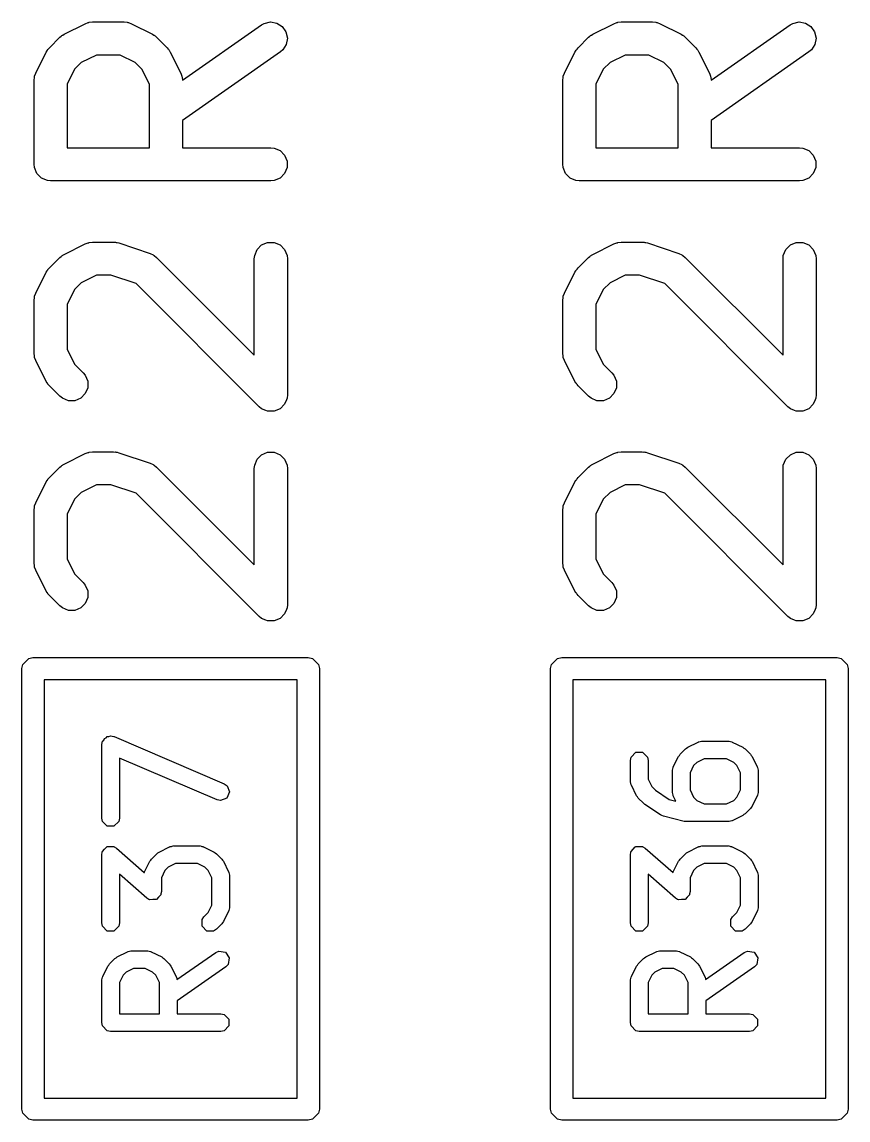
# Model space of a CAD drawing. Extents: x 1.56 to 6.49, y -4.6 to -1.37.
# Drawn here: x 4.5049 to 4.6526, y -3.9114 to -3.7151 of the extents above; entities that cross this region are included whole.
import ezdxf

# ---------------------------------------------------------------- set-up
doc = ezdxf.new("R2010")
doc.units = 0
doc.header["$MEASUREMENT"] = 0
doc.layers.add('BLACK', color=7, linetype='CONTINUOUS')

msp = doc.modelspace()

# ---------------------------------------------------------------- linework, layer by layer
at = {"layer": 'BLACK', "linetype": 'CONTINUOUS'}
for p, q in [((4.51246, -3.71727), (4.51621, -3.71539)), ((4.51621, -3.71539), (4.51675, -3.71519)), ((4.51675, -3.71519), (4.51686, -3.71518)), ((4.51686, -3.71518), (4.51696, -3.71514)), ((4.51696, -3.71514), (4.51753, -3.71508)), ((4.51753, -3.71508), (4.52316, -3.71508)), ((4.52316, -3.71508), (4.52373, -3.71514)), ((4.52373, -3.71514), (4.52383, -3.71518)), ((4.52383, -3.71518), (4.52394, -3.71519)), ((4.52394, -3.71519), (4.52448, -3.71539)), ((4.52448, -3.71539), (4.52823, -3.71727)), ((4.5336, -3.72549), (4.54771, -3.71562)), ((4.54771, -3.71562), (4.54821, -3.71533)), ((4.54821, -3.71533), (4.54934, -3.71508)), ((4.54934, -3.71508), (4.55047, -3.71528)), ((4.55047, -3.71528), (4.55144, -3.7159)), ((4.55144, -3.7159), (4.55211, -3.71685)), ((4.60695, -3.71727), (4.6107, -3.71539)), ((4.6107, -3.71539), (4.61124, -3.71519)), ((4.61124, -3.71519), (4.61135, -3.71518)), ((4.61135, -3.71518), (4.61144, -3.71514)), ((4.61144, -3.71514), (4.61202, -3.71508)), ((4.61202, -3.71508), (4.61764, -3.71508)), ((4.61764, -3.71508), (4.61822, -3.71514)), ((4.61822, -3.71514), (4.61832, -3.71518)), ((4.61832, -3.71518), (4.61842, -3.71519)), ((4.61842, -3.71519), (4.61896, -3.71539)), ((4.61896, -3.71539), (4.62271, -3.71727)), ((4.62809, -3.72549), (4.6422, -3.71562)), ((4.6422, -3.71562), (4.6427, -3.71533)), ((4.6427, -3.71533), (4.64383, -3.71508)), ((4.64383, -3.71508), (4.64496, -3.71528)), ((4.64496, -3.71528), (4.64593, -3.7159)), ((4.64593, -3.7159), (4.64659, -3.71685)), ((4.50982, -3.7197), (4.51169, -3.71782)), ((4.51169, -3.71782), (4.51192, -3.71764)), ((4.51192, -3.71764), (4.51197, -3.71758)), ((4.51197, -3.71758), (4.51206, -3.71752)), ((4.51206, -3.71752), (4.51214, -3.71745)), ((4.51214, -3.71745), (4.51221, -3.71743)), ((4.51221, -3.71743), (4.51246, -3.71727)), ((4.52823, -3.71727), (4.52847, -3.71743)), ((4.52847, -3.71743), (4.52855, -3.71745)), ((4.52855, -3.71745), (4.52863, -3.71752)), ((4.52863, -3.71752), (4.52872, -3.71758)), ((4.52872, -3.71758), (4.52877, -3.71764)), ((4.52877, -3.71764), (4.52899, -3.71782)), ((4.52899, -3.71782), (4.53087, -3.7197)), ((4.55211, -3.71685), (4.55235, -3.71797)), ((4.55235, -3.71797), (4.55215, -3.71911)), ((4.60431, -3.7197), (4.60618, -3.71782)), ((4.60618, -3.71782), (4.60641, -3.71764)), ((4.60641, -3.71764), (4.60646, -3.71758)), ((4.60646, -3.71758), (4.60655, -3.71752)), ((4.60655, -3.71752), (4.60663, -3.71745)), ((4.60663, -3.71745), (4.6067, -3.71743)), ((4.6067, -3.71743), (4.60695, -3.71727)), ((4.62271, -3.71727), (4.62296, -3.71743)), ((4.62296, -3.71743), (4.62303, -3.71745)), ((4.62303, -3.71745), (4.62311, -3.71752)), ((4.62311, -3.71752), (4.6232, -3.71758)), ((4.6232, -3.71758), (4.62325, -3.71764)), ((4.62325, -3.71764), (4.62348, -3.71782)), ((4.62348, -3.71782), (4.62536, -3.7197)), ((4.64659, -3.71685), (4.64684, -3.71797)), ((4.64684, -3.71797), (4.64664, -3.71911)), ((4.50739, -3.72421), (4.50927, -3.72046)), ((4.50927, -3.72046), (4.50942, -3.72022)), ((4.50942, -3.72022), (4.50945, -3.72014)), ((4.50945, -3.72014), (4.50952, -3.72006)), ((4.50952, -3.72006), (4.50957, -3.71997)), ((4.50957, -3.71997), (4.50963, -3.71992)), ((4.50963, -3.71992), (4.50982, -3.7197)), ((4.53087, -3.7197), (4.53105, -3.71992)), ((4.53105, -3.71992), (4.53111, -3.71997)), ((4.53111, -3.71997), (4.53117, -3.72006)), ((4.53117, -3.72006), (4.53123, -3.72014)), ((4.53123, -3.72014), (4.53126, -3.72022)), ((4.53126, -3.72022), (4.53142, -3.72046)), ((4.53142, -3.72046), (4.5333, -3.72421)), ((4.5511, -3.72045), (4.53361, -3.7327)), ((4.55154, -3.72008), (4.5511, -3.72045)), ((4.55215, -3.71911), (4.55154, -3.72008)), ((4.60188, -3.72421), (4.60375, -3.72046)), ((4.60375, -3.72046), (4.60391, -3.72022)), ((4.60391, -3.72022), (4.60394, -3.72014)), ((4.60394, -3.72014), (4.60401, -3.72006)), ((4.60401, -3.72006), (4.60406, -3.71997)), ((4.60406, -3.71997), (4.60412, -3.71992)), ((4.60412, -3.71992), (4.60431, -3.7197)), ((4.62536, -3.7197), (4.62554, -3.71992)), ((4.62554, -3.71992), (4.6256, -3.71997)), ((4.6256, -3.71997), (4.62566, -3.72006)), ((4.62566, -3.72006), (4.62572, -3.72014)), ((4.62572, -3.72014), (4.62575, -3.72022)), ((4.62575, -3.72022), (4.62591, -3.72046)), ((4.62591, -3.72046), (4.62778, -3.72421)), ((4.64558, -3.72045), (4.6281, -3.7327)), ((4.64602, -3.72008), (4.64558, -3.72045)), ((4.64664, -3.71911), (4.64602, -3.72008)), ((4.51553, -3.72234), (4.51433, -3.72353)), ((4.51823, -3.72099), (4.51553, -3.72234)), ((4.52246, -3.72099), (4.51823, -3.72099)), ((4.52516, -3.72234), (4.52246, -3.72099)), ((4.52635, -3.72353), (4.52516, -3.72234)), ((4.61002, -3.72234), (4.60882, -3.72353)), ((4.61272, -3.72099), (4.61002, -3.72234)), ((4.61695, -3.72099), (4.61272, -3.72099)), ((4.61964, -3.72234), (4.61695, -3.72099)), ((4.62084, -3.72353), (4.61964, -3.72234)), ((4.50718, -3.72475), (4.50739, -3.72421)), ((4.51433, -3.72353), (4.51298, -3.72623)), ((4.5277, -3.72623), (4.52635, -3.72353)), ((4.5333, -3.72421), (4.5335, -3.72475)), ((4.60167, -3.72475), (4.60188, -3.72421)), ((4.60882, -3.72353), (4.60747, -3.72623)), ((4.62219, -3.72623), (4.62084, -3.72353)), ((4.62778, -3.72421), (4.62799, -3.72475)), ((4.50708, -3.72553), (4.50714, -3.72496)), ((4.50708, -3.74053), (4.50708, -3.72553)), ((4.50714, -3.72496), (4.50718, -3.72486)), ((4.50718, -3.72486), (4.50718, -3.72475)), ((4.51298, -3.72623), (4.51298, -3.73758)), ((4.5277, -3.73758), (4.5277, -3.72623)), ((4.5335, -3.72475), (4.53351, -3.72486)), ((4.53351, -3.72486), (4.53355, -3.72496)), ((4.53355, -3.72496), (4.5336, -3.72549)), ((4.60157, -3.72553), (4.60162, -3.72496)), ((4.60157, -3.74053), (4.60157, -3.72553)), ((4.60162, -3.72496), (4.60166, -3.72486)), ((4.60166, -3.72486), (4.60167, -3.72475)), ((4.60747, -3.72623), (4.60747, -3.73758)), ((4.62219, -3.73758), (4.62219, -3.72623)), ((4.62799, -3.72475), (4.628, -3.72486)), ((4.628, -3.72486), (4.62804, -3.72496)), ((4.62804, -3.72496), (4.62809, -3.72549)), ((4.53361, -3.7327), (4.53361, -3.73758)), ((4.6281, -3.7327), (4.6281, -3.73758)), ((4.51298, -3.73758), (4.5277, -3.73758)), ((4.53361, -3.73758), (4.5494, -3.73758)), ((4.5494, -3.73758), (4.54998, -3.73764)), ((4.54998, -3.73764), (4.55104, -3.73808)), ((4.55104, -3.73808), (4.55186, -3.73889)), ((4.60747, -3.73758), (4.62219, -3.73758)), ((4.6281, -3.73758), (4.64389, -3.73758)), ((4.64389, -3.73758), (4.64447, -3.73764)), ((4.64447, -3.73764), (4.64553, -3.73808)), ((4.64553, -3.73808), (4.64635, -3.73889)), ((4.55186, -3.73889), (4.5523, -3.73996)), ((4.5523, -3.73996), (4.5523, -3.74111)), ((4.64635, -3.73889), (4.64679, -3.73996)), ((4.64679, -3.73996), (4.64679, -3.74111)), ((4.50714, -3.74111), (4.50708, -3.74053)), ((4.50758, -3.74217), (4.50714, -3.74111)), ((4.5523, -3.74111), (4.55186, -3.74217)), ((4.60162, -3.74111), (4.60157, -3.74053)), ((4.60207, -3.74217), (4.60162, -3.74111)), ((4.64679, -3.74111), (4.64635, -3.74217)), ((4.50839, -3.74299), (4.50758, -3.74217)), ((4.50946, -3.74343), (4.50839, -3.74299)), ((4.51003, -3.74349), (4.50946, -3.74343)), ((4.5494, -3.74349), (4.51003, -3.74349)), ((4.54998, -3.74343), (4.5494, -3.74349)), ((4.55104, -3.74299), (4.54998, -3.74343)), ((4.55186, -3.74217), (4.55104, -3.74299)), ((4.60288, -3.74299), (4.60207, -3.74217)), ((4.60394, -3.74343), (4.60288, -3.74299)), ((4.60452, -3.74349), (4.60394, -3.74343)), ((4.64389, -3.74349), (4.60452, -3.74349)), ((4.64447, -3.74343), (4.64389, -3.74349)), ((4.64553, -3.74299), (4.64447, -3.74343)), ((4.64635, -3.74217), (4.64553, -3.74299)), ((4.51246, -3.75664), (4.51621, -3.75476)), ((4.51621, -3.75476), (4.51675, -3.75456)), ((4.51675, -3.75456), (4.51686, -3.75455)), ((4.51686, -3.75455), (4.51696, -3.75451)), ((4.51696, -3.75451), (4.51753, -3.75445)), ((4.51753, -3.75445), (4.52128, -3.75445)), ((4.52128, -3.75445), (4.52157, -3.75448)), ((4.52157, -3.75448), (4.52165, -3.75448)), ((4.52165, -3.75448), (4.52175, -3.7545)), ((4.52175, -3.7545), (4.52186, -3.75451)), ((4.52186, -3.75451), (4.52193, -3.75454)), ((4.52193, -3.75454), (4.52221, -3.7546)), ((4.52221, -3.7546), (4.52784, -3.75648)), ((4.54651, -3.75683), (4.54695, -3.75576)), ((4.54695, -3.75576), (4.54776, -3.75495)), ((4.54776, -3.75495), (4.54883, -3.75451)), ((4.54883, -3.75451), (4.54998, -3.75451)), ((4.54998, -3.75451), (4.55104, -3.75495)), ((4.55104, -3.75495), (4.55186, -3.75576)), ((4.55186, -3.75576), (4.5523, -3.75683)), ((4.60695, -3.75664), (4.6107, -3.75476)), ((4.6107, -3.75476), (4.61124, -3.75456)), ((4.61124, -3.75456), (4.61135, -3.75455)), ((4.61135, -3.75455), (4.61144, -3.75451)), ((4.61144, -3.75451), (4.61202, -3.75445)), ((4.61202, -3.75445), (4.61577, -3.75445)), ((4.61577, -3.75445), (4.61606, -3.75448)), ((4.61606, -3.75448), (4.61614, -3.75448)), ((4.61614, -3.75448), (4.61624, -3.7545)), ((4.61624, -3.7545), (4.61635, -3.75451)), ((4.61635, -3.75451), (4.61642, -3.75454)), ((4.61642, -3.75454), (4.6167, -3.7546)), ((4.6167, -3.7546), (4.62233, -3.75648)), ((4.64099, -3.75683), (4.64144, -3.75576)), ((4.64144, -3.75576), (4.64225, -3.75495)), ((4.64225, -3.75495), (4.64331, -3.75451)), ((4.64331, -3.75451), (4.64447, -3.75451)), ((4.64447, -3.75451), (4.64553, -3.75495)), ((4.64553, -3.75495), (4.64635, -3.75576)), ((4.64635, -3.75576), (4.64679, -3.75683)), ((4.50982, -3.75907), (4.51169, -3.75719)), ((4.51169, -3.75719), (4.51192, -3.75701)), ((4.51192, -3.75701), (4.51197, -3.75695)), ((4.51197, -3.75695), (4.51206, -3.75689)), ((4.51206, -3.75689), (4.51214, -3.75682)), ((4.51214, -3.75682), (4.51221, -3.7568)), ((4.51221, -3.7568), (4.51246, -3.75664)), ((4.52784, -3.75648), (4.52837, -3.75671)), ((4.52837, -3.75671), (4.52845, -3.75678)), ((4.52845, -3.75678), (4.52855, -3.75682)), ((4.52855, -3.75682), (4.52899, -3.75719)), ((4.52899, -3.75719), (4.54645, -3.77465)), ((4.54645, -3.75741), (4.54651, -3.75683)), ((4.54645, -3.77465), (4.54645, -3.75741)), ((4.5523, -3.75683), (4.55236, -3.75741)), ((4.55236, -3.75741), (4.55236, -3.78178)), ((4.60431, -3.75907), (4.60618, -3.75719)), ((4.60618, -3.75719), (4.60641, -3.75701)), ((4.60641, -3.75701), (4.60646, -3.75695)), ((4.60646, -3.75695), (4.60655, -3.75689)), ((4.60655, -3.75689), (4.60663, -3.75682)), ((4.60663, -3.75682), (4.6067, -3.7568)), ((4.6067, -3.7568), (4.60695, -3.75664)), ((4.62233, -3.75648), (4.62286, -3.75671)), ((4.62286, -3.75671), (4.62294, -3.75678)), ((4.62294, -3.75678), (4.62303, -3.75682)), ((4.62303, -3.75682), (4.62348, -3.75719)), ((4.62348, -3.75719), (4.64094, -3.77465)), ((4.64094, -3.75741), (4.64099, -3.75683)), ((4.64094, -3.77465), (4.64094, -3.75741)), ((4.64679, -3.75683), (4.64684, -3.75741)), ((4.64684, -3.75741), (4.64684, -3.78178)), ((4.50927, -3.75983), (4.50942, -3.75959)), ((4.50942, -3.75959), (4.50945, -3.75951)), ((4.50945, -3.75951), (4.50952, -3.75943)), ((4.50952, -3.75943), (4.50957, -3.75934)), ((4.50957, -3.75934), (4.50963, -3.75929)), ((4.50963, -3.75929), (4.50982, -3.75907)), ((4.60375, -3.75983), (4.60391, -3.75959)), ((4.60391, -3.75959), (4.60394, -3.75951)), ((4.60394, -3.75951), (4.60401, -3.75943)), ((4.60401, -3.75943), (4.60406, -3.75934)), ((4.60406, -3.75934), (4.60412, -3.75929)), ((4.60412, -3.75929), (4.60431, -3.75907)), ((4.50739, -3.76358), (4.50927, -3.75983)), ((4.51553, -3.76171), (4.51433, -3.7629)), ((4.51823, -3.76036), (4.51553, -3.76171)), ((4.5208, -3.76036), (4.51823, -3.76036)), ((4.52531, -3.76186), (4.5208, -3.76036)), ((4.60188, -3.76358), (4.60375, -3.75983)), ((4.61002, -3.76171), (4.60882, -3.7629)), ((4.61272, -3.76036), (4.61002, -3.76171)), ((4.61529, -3.76036), (4.61272, -3.76036)), ((4.6198, -3.76186), (4.61529, -3.76036)), ((4.50718, -3.76412), (4.50739, -3.76358)), ((4.51433, -3.7629), (4.51298, -3.7656)), ((4.54731, -3.78387), (4.52531, -3.76186)), ((4.60167, -3.76412), (4.60188, -3.76358)), ((4.60882, -3.7629), (4.60747, -3.7656)), ((4.6418, -3.78387), (4.6198, -3.76186)), ((4.50708, -3.7649), (4.50714, -3.76433)), ((4.50708, -3.77428), (4.50708, -3.7649)), ((4.50714, -3.76433), (4.50718, -3.76423)), ((4.50718, -3.76423), (4.50718, -3.76412)), ((4.51298, -3.7656), (4.51298, -3.77358)), ((4.60157, -3.7649), (4.60162, -3.76433)), ((4.60157, -3.77428), (4.60157, -3.7649)), ((4.60162, -3.76433), (4.60166, -3.76423)), ((4.60166, -3.76423), (4.60167, -3.76412)), ((4.60747, -3.7656), (4.60747, -3.77358)), ((4.50714, -3.77485), (4.50708, -3.77428)), ((4.50718, -3.77495), (4.50714, -3.77485)), ((4.50718, -3.77506), (4.50718, -3.77495)), ((4.50739, -3.7756), (4.50718, -3.77506)), ((4.51298, -3.77358), (4.51433, -3.77628)), ((4.60162, -3.77485), (4.60157, -3.77428)), ((4.60166, -3.77495), (4.60162, -3.77485)), ((4.60167, -3.77506), (4.60166, -3.77495)), ((4.60188, -3.7756), (4.60167, -3.77506)), ((4.60747, -3.77358), (4.60882, -3.77628)), ((4.50927, -3.77935), (4.50739, -3.7756)), ((4.51433, -3.77628), (4.51587, -3.77781)), ((4.60375, -3.77935), (4.60188, -3.7756)), ((4.60882, -3.77628), (4.61036, -3.77781)), ((4.50942, -3.7796), (4.50927, -3.77935)), ((4.51587, -3.77781), (4.51624, -3.77826)), ((4.51624, -3.77826), (4.51668, -3.77933)), ((4.51668, -3.77933), (4.51668, -3.78048)), ((4.60391, -3.7796), (4.60375, -3.77935)), ((4.61036, -3.77781), (4.61073, -3.77826)), ((4.61073, -3.77826), (4.61117, -3.77933)), ((4.61117, -3.77933), (4.61117, -3.78048)), ((4.50945, -3.77967), (4.50942, -3.7796)), ((4.50952, -3.77975), (4.50945, -3.77967)), ((4.50957, -3.77984), (4.50952, -3.77975)), ((4.50963, -3.77989), (4.50957, -3.77984)), ((4.50982, -3.78012), (4.50963, -3.77989)), ((4.51169, -3.78199), (4.50982, -3.78012)), ((4.51668, -3.78048), (4.51624, -3.78154)), ((4.60394, -3.77967), (4.60391, -3.7796)), ((4.60401, -3.77975), (4.60394, -3.77967)), ((4.60406, -3.77984), (4.60401, -3.77975)), ((4.60412, -3.77989), (4.60406, -3.77984)), ((4.60431, -3.78012), (4.60412, -3.77989)), ((4.60618, -3.78199), (4.60431, -3.78012)), ((4.61117, -3.78048), (4.61073, -3.78154)), ((4.51214, -3.78236), (4.51169, -3.78199)), ((4.51321, -3.7828), (4.51214, -3.78236)), ((4.51436, -3.7828), (4.51321, -3.7828)), ((4.51542, -3.78236), (4.51436, -3.7828)), ((4.51624, -3.78154), (4.51542, -3.78236)), ((4.55217, -3.78267), (4.55186, -3.78342)), ((4.5523, -3.78235), (4.55217, -3.78267)), ((4.55236, -3.78178), (4.5523, -3.78235)), ((4.60663, -3.78236), (4.60618, -3.78199)), ((4.60769, -3.7828), (4.60663, -3.78236)), ((4.60885, -3.7828), (4.60769, -3.7828)), ((4.60991, -3.78236), (4.60885, -3.7828)), ((4.61073, -3.78154), (4.60991, -3.78236)), ((4.64666, -3.78267), (4.64635, -3.78342)), ((4.64679, -3.78235), (4.64666, -3.78267)), ((4.64684, -3.78178), (4.64679, -3.78235)), ((4.54776, -3.78423), (4.54731, -3.78387)), ((4.54851, -3.78454), (4.54776, -3.78423)), ((4.54883, -3.78467), (4.54851, -3.78454)), ((4.54998, -3.78467), (4.54883, -3.78467)), ((4.54883, -3.78467), (4.54883, -3.78467)), ((4.55104, -3.78423), (4.54998, -3.78467)), ((4.55186, -3.78342), (4.55104, -3.78423)), ((4.64225, -3.78423), (4.6418, -3.78387)), ((4.643, -3.78454), (4.64225, -3.78423)), ((4.64331, -3.78467), (4.643, -3.78454)), ((4.64447, -3.78467), (4.64331, -3.78467)), ((4.64331, -3.78467), (4.64331, -3.78467)), ((4.64553, -3.78423), (4.64447, -3.78467)), ((4.64635, -3.78342), (4.64553, -3.78423)), ((4.51246, -3.79413), (4.51621, -3.79226)), ((4.51621, -3.79226), (4.51675, -3.79205)), ((4.51675, -3.79205), (4.51686, -3.79205)), ((4.51686, -3.79205), (4.51696, -3.792)), ((4.51696, -3.792), (4.51753, -3.79195)), ((4.51753, -3.79195), (4.52128, -3.79195)), ((4.52128, -3.79195), (4.52157, -3.79198)), ((4.52157, -3.79198), (4.52165, -3.79197)), ((4.52165, -3.79197), (4.52175, -3.79199)), ((4.52175, -3.79199), (4.52186, -3.792)), ((4.52186, -3.792), (4.52193, -3.79203)), ((4.52193, -3.79203), (4.52221, -3.7921)), ((4.52221, -3.7921), (4.52784, -3.79397)), ((4.54695, -3.79326), (4.54776, -3.79245)), ((4.54776, -3.79245), (4.54883, -3.792)), ((4.54883, -3.792), (4.54998, -3.792)), ((4.54998, -3.792), (4.55104, -3.79245)), ((4.55104, -3.79245), (4.55186, -3.79326)), ((4.60695, -3.79413), (4.6107, -3.79226)), ((4.6107, -3.79226), (4.61124, -3.79205)), ((4.61124, -3.79205), (4.61135, -3.79205)), ((4.61135, -3.79205), (4.61144, -3.792)), ((4.61144, -3.792), (4.61202, -3.79195)), ((4.61202, -3.79195), (4.61577, -3.79195)), ((4.61577, -3.79195), (4.61606, -3.79198)), ((4.61606, -3.79198), (4.61614, -3.79197)), ((4.61614, -3.79197), (4.61624, -3.79199)), ((4.61624, -3.79199), (4.61635, -3.792)), ((4.61635, -3.792), (4.61642, -3.79203)), ((4.61642, -3.79203), (4.6167, -3.7921)), ((4.6167, -3.7921), (4.62233, -3.79397)), ((4.64144, -3.79326), (4.64225, -3.79245)), ((4.64225, -3.79245), (4.64331, -3.792)), ((4.64331, -3.792), (4.64447, -3.792)), ((4.64447, -3.792), (4.64553, -3.79245)), ((4.64553, -3.79245), (4.64635, -3.79326)), ((4.50982, -3.79656), (4.51169, -3.79469)), ((4.51169, -3.79469), (4.51192, -3.7945)), ((4.51192, -3.7945), (4.51197, -3.79444)), ((4.51197, -3.79444), (4.51206, -3.79439)), ((4.51206, -3.79439), (4.51214, -3.79432)), ((4.51214, -3.79432), (4.51221, -3.79429)), ((4.51221, -3.79429), (4.51246, -3.79413)), ((4.52784, -3.79397), (4.52837, -3.79421)), ((4.52837, -3.79421), (4.52845, -3.79428)), ((4.52845, -3.79428), (4.52855, -3.79432)), ((4.52855, -3.79432), (4.52899, -3.79469)), ((4.52899, -3.79469), (4.54645, -3.81214)), ((4.54645, -3.7949), (4.54651, -3.79432)), ((4.54645, -3.81214), (4.54645, -3.7949)), ((4.54651, -3.79432), (4.54695, -3.79326)), ((4.55186, -3.79326), (4.5523, -3.79432)), ((4.5523, -3.79432), (4.55236, -3.7949)), ((4.55236, -3.7949), (4.55236, -3.81927)), ((4.60431, -3.79656), (4.60618, -3.79469)), ((4.60618, -3.79469), (4.60641, -3.7945)), ((4.60641, -3.7945), (4.60646, -3.79444)), ((4.60646, -3.79444), (4.60655, -3.79439)), ((4.60655, -3.79439), (4.60663, -3.79432)), ((4.60663, -3.79432), (4.6067, -3.79429)), ((4.6067, -3.79429), (4.60695, -3.79413)), ((4.62233, -3.79397), (4.62286, -3.79421)), ((4.62286, -3.79421), (4.62294, -3.79428)), ((4.62294, -3.79428), (4.62303, -3.79432)), ((4.62303, -3.79432), (4.62348, -3.79469)), ((4.62348, -3.79469), (4.64094, -3.81214)), ((4.64094, -3.7949), (4.64099, -3.79432)), ((4.64094, -3.81214), (4.64094, -3.7949)), ((4.64099, -3.79432), (4.64144, -3.79326)), ((4.64635, -3.79326), (4.64679, -3.79432)), ((4.64679, -3.79432), (4.64684, -3.7949)), ((4.64684, -3.7949), (4.64684, -3.81927)), ((4.50927, -3.79733), (4.50942, -3.79708)), ((4.50942, -3.79708), (4.50945, -3.79701)), ((4.50945, -3.79701), (4.50952, -3.79693)), ((4.50952, -3.79693), (4.50957, -3.79684)), ((4.50957, -3.79684), (4.50963, -3.79679)), ((4.50963, -3.79679), (4.50982, -3.79656)), ((4.60375, -3.79733), (4.60391, -3.79708)), ((4.60391, -3.79708), (4.60394, -3.79701)), ((4.60394, -3.79701), (4.60401, -3.79693)), ((4.60401, -3.79693), (4.60406, -3.79684)), ((4.60406, -3.79684), (4.60412, -3.79679)), ((4.60412, -3.79679), (4.60431, -3.79656)), ((4.50739, -3.80108), (4.50927, -3.79733)), ((4.51823, -3.79785), (4.51553, -3.7992)), ((4.5208, -3.79785), (4.51823, -3.79785)), ((4.52531, -3.79936), (4.5208, -3.79785)), ((4.60188, -3.80108), (4.60375, -3.79733)), ((4.61272, -3.79785), (4.61002, -3.7992)), ((4.61529, -3.79785), (4.61272, -3.79785)), ((4.6198, -3.79936), (4.61529, -3.79785)), ((4.51433, -3.8004), (4.51298, -3.8031)), ((4.51553, -3.7992), (4.51433, -3.8004)), ((4.54731, -3.82136), (4.52531, -3.79936)), ((4.60882, -3.8004), (4.60747, -3.8031)), ((4.61002, -3.7992), (4.60882, -3.8004)), ((4.6418, -3.82136), (4.6198, -3.79936)), ((4.50708, -3.8024), (4.50714, -3.80182)), ((4.50708, -3.81177), (4.50708, -3.8024)), ((4.50714, -3.80182), (4.50718, -3.80173)), ((4.50718, -3.80162), (4.50739, -3.80108)), ((4.50718, -3.80173), (4.50718, -3.80162)), ((4.60157, -3.8024), (4.60162, -3.80182)), ((4.60157, -3.81177), (4.60157, -3.8024)), ((4.60162, -3.80182), (4.60166, -3.80173)), ((4.60166, -3.80173), (4.60167, -3.80162)), ((4.60167, -3.80162), (4.60188, -3.80108)), ((4.51298, -3.8031), (4.51298, -3.81108)), ((4.60747, -3.8031), (4.60747, -3.81108)), ((4.50714, -3.81235), (4.50708, -3.81177)), ((4.50718, -3.81245), (4.50714, -3.81235)), ((4.50718, -3.81255), (4.50718, -3.81245)), ((4.50739, -3.81309), (4.50718, -3.81255)), ((4.51298, -3.81108), (4.51433, -3.81377)), ((4.60162, -3.81235), (4.60157, -3.81177)), ((4.60166, -3.81245), (4.60162, -3.81235)), ((4.60167, -3.81255), (4.60166, -3.81245)), ((4.60188, -3.81309), (4.60167, -3.81255)), ((4.60747, -3.81108), (4.60882, -3.81377)), ((4.50927, -3.81684), (4.50739, -3.81309)), ((4.51433, -3.81377), (4.51587, -3.81531)), ((4.60375, -3.81684), (4.60188, -3.81309)), ((4.60882, -3.81377), (4.61036, -3.81531)), ((4.51587, -3.81531), (4.51624, -3.81576)), ((4.51624, -3.81576), (4.51668, -3.81682)), ((4.61036, -3.81531), (4.61073, -3.81576)), ((4.61073, -3.81576), (4.61117, -3.81682)), ((4.50942, -3.81709), (4.50927, -3.81684)), ((4.50945, -3.81716), (4.50942, -3.81709)), ((4.50952, -3.81724), (4.50945, -3.81716)), ((4.50957, -3.81733), (4.50952, -3.81724)), ((4.50963, -3.81738), (4.50957, -3.81733)), ((4.50982, -3.81761), (4.50963, -3.81738)), ((4.51169, -3.81949), (4.50982, -3.81761)), ((4.51668, -3.81797), (4.51624, -3.81904)), ((4.51668, -3.81682), (4.51668, -3.81797)), ((4.60391, -3.81709), (4.60375, -3.81684)), ((4.60394, -3.81716), (4.60391, -3.81709)), ((4.60401, -3.81724), (4.60394, -3.81716)), ((4.60406, -3.81733), (4.60401, -3.81724)), ((4.60412, -3.81738), (4.60406, -3.81733)), ((4.60431, -3.81761), (4.60412, -3.81738)), ((4.60618, -3.81949), (4.60431, -3.81761)), ((4.61117, -3.81797), (4.61073, -3.81904)), ((4.61117, -3.81682), (4.61117, -3.81797)), ((4.51214, -3.81985), (4.51169, -3.81949)), ((4.51321, -3.82029), (4.51214, -3.81985)), ((4.51436, -3.82029), (4.51321, -3.82029)), ((4.51542, -3.81985), (4.51436, -3.82029)), ((4.51624, -3.81904), (4.51542, -3.81985)), ((4.55217, -3.82016), (4.55186, -3.82091)), ((4.5523, -3.81985), (4.55217, -3.82016)), ((4.55236, -3.81927), (4.5523, -3.81985)), ((4.60663, -3.81985), (4.60618, -3.81949)), ((4.60769, -3.82029), (4.60663, -3.81985)), ((4.60885, -3.82029), (4.60769, -3.82029)), ((4.60991, -3.81985), (4.60885, -3.82029)), ((4.61073, -3.81904), (4.60991, -3.81985)), ((4.64666, -3.82016), (4.64635, -3.82091)), ((4.64679, -3.81985), (4.64666, -3.82016)), ((4.64684, -3.81927), (4.64679, -3.81985)), ((4.54776, -3.82173), (4.54731, -3.82136)), ((4.54851, -3.82204), (4.54776, -3.82173)), ((4.54883, -3.82217), (4.54851, -3.82204)), ((4.54998, -3.82217), (4.54883, -3.82217)), ((4.54883, -3.82217), (4.54883, -3.82217)), ((4.55104, -3.82173), (4.54998, -3.82217)), ((4.55186, -3.82091), (4.55104, -3.82173)), ((4.64225, -3.82173), (4.6418, -3.82136)), ((4.643, -3.82204), (4.64225, -3.82173)), ((4.64331, -3.82217), (4.643, -3.82204)), ((4.64447, -3.82217), (4.64331, -3.82217)), ((4.64331, -3.82217), (4.64331, -3.82217)), ((4.64553, -3.82173), (4.64447, -3.82217)), ((4.64635, -3.82091), (4.64553, -3.82173)), ((4.50492, -3.83071), (4.50507, -3.82996)), ((4.50507, -3.82996), (4.50614, -3.82889)), ((4.50614, -3.82889), (4.50689, -3.82874)), ((4.50689, -3.82874), (4.5561, -3.82874)), ((4.5561, -3.82874), (4.55686, -3.82889)), ((4.55686, -3.82889), (4.55792, -3.82996)), ((4.55792, -3.82996), (4.55807, -3.83071)), ((4.59941, -3.83071), (4.59956, -3.82996)), ((4.59956, -3.82996), (4.60062, -3.82889)), ((4.60062, -3.82889), (4.60138, -3.82874)), ((4.60138, -3.82874), (4.65059, -3.82874)), ((4.65059, -3.82874), (4.65134, -3.82889)), ((4.65134, -3.82889), (4.65241, -3.82996)), ((4.65241, -3.82996), (4.65256, -3.83071)), ((4.50492, -3.90945), (4.50492, -3.83071)), ((4.55807, -3.83071), (4.55807, -3.90945)), ((4.59941, -3.90945), (4.59941, -3.83071)), ((4.65256, -3.83071), (4.65256, -3.90945)), ((4.50886, -3.83268), (4.50886, -3.90748)), ((4.55413, -3.83268), (4.50886, -3.83268)), ((4.55413, -3.90748), (4.55413, -3.83268)), ((4.60335, -3.83268), (4.60335, -3.90748)), ((4.64862, -3.83268), (4.60335, -3.83268)), ((4.64862, -3.90748), (4.64862, -3.83268)), ((4.51919, -3.84427), (4.5193, -3.8437)), ((4.5193, -3.8437), (4.51953, -3.84347)), ((4.51953, -3.84347), (4.51965, -3.84317)), ((4.51965, -3.84317), (4.51994, -3.84306)), ((4.51994, -3.84306), (4.52015, -3.84285)), ((4.52015, -3.84285), (4.52047, -3.84285)), ((4.52047, -3.84285), (4.52077, -3.84273)), ((4.52077, -3.84273), (4.52134, -3.84285)), ((4.52134, -3.84285), (4.52136, -3.84285)), ((4.52136, -3.84285), (4.52136, -3.84285)), ((4.52136, -3.84285), (4.52137, -3.84285)), ((4.52137, -3.84285), (4.54106, -3.85129)), ((4.62391, -3.84477), (4.62579, -3.84383)), ((4.62579, -3.84383), (4.62586, -3.84381)), ((4.62586, -3.84381), (4.62589, -3.84378)), ((4.62589, -3.84378), (4.62614, -3.84373)), ((4.62614, -3.84373), (4.62638, -3.84367)), ((4.62638, -3.84367), (4.62641, -3.84368)), ((4.62641, -3.84368), (4.62649, -3.84366)), ((4.62649, -3.84366), (4.63118, -3.84366)), ((4.63118, -3.84366), (4.63125, -3.84368)), ((4.63125, -3.84368), (4.63129, -3.84367)), ((4.63129, -3.84367), (4.63153, -3.84373)), ((4.63153, -3.84373), (4.63178, -3.84378)), ((4.63178, -3.84378), (4.63181, -3.84381)), ((4.63181, -3.84381), (4.63188, -3.84383)), ((4.63188, -3.84383), (4.63376, -3.84477)), ((4.51918, -3.84428), (4.51919, -3.84427)), ((4.51918, -3.84429), (4.51918, -3.84428)), ((4.51918, -3.8443), (4.51918, -3.84429)), ((4.51918, -3.85742), (4.51918, -3.8443)), ((4.61379, -3.84651), (4.61464, -3.84566)), ((4.61464, -3.84566), (4.61584, -3.84566)), ((4.61584, -3.84566), (4.6167, -3.84651)), ((4.62242, -3.84621), (4.62256, -3.846)), ((4.62256, -3.846), (4.6235, -3.84506)), ((4.6235, -3.84506), (4.62371, -3.84492)), ((4.62371, -3.84492), (4.62391, -3.84477)), ((4.63376, -3.84477), (4.63396, -3.84492)), ((4.63396, -3.84492), (4.63417, -3.84506)), ((4.63417, -3.84506), (4.6351, -3.846)), ((4.6351, -3.846), (4.63524, -3.84621)), ((4.53982, -3.85418), (4.52233, -3.84669)), ((4.52233, -3.84669), (4.52233, -3.85742)), ((4.61367, -3.84711), (4.61379, -3.84651)), ((4.61367, -3.85086), (4.61367, -3.84711)), ((4.6167, -3.84651), (4.61682, -3.84711)), ((4.61682, -3.84711), (4.61682, -3.85049)), ((4.62133, -3.84828), (4.62227, -3.84641)), ((4.62227, -3.84641), (4.62242, -3.84621)), ((4.62497, -3.84805), (4.62432, -3.84936)), ((4.62555, -3.84747), (4.62497, -3.84805)), ((4.62686, -3.84681), (4.62555, -3.84747)), ((4.63081, -3.84681), (4.62686, -3.84681)), ((4.63212, -3.84747), (4.63081, -3.84681)), ((4.6327, -3.84805), (4.63212, -3.84747)), ((4.63335, -3.84936), (4.6327, -3.84805)), ((4.63524, -3.84621), (4.6354, -3.84641)), ((4.6354, -3.84641), (4.63634, -3.84828)), ((4.62117, -3.84888), (4.62124, -3.84863)), ((4.62118, -3.84891), (4.62117, -3.84888)), ((4.62117, -3.84899), (4.62118, -3.84891)), ((4.62117, -3.85274), (4.62117, -3.84899)), ((4.62124, -3.84863), (4.62129, -3.84838)), ((4.62129, -3.84838), (4.62131, -3.84836)), ((4.62131, -3.84836), (4.62133, -3.84828)), ((4.62432, -3.84936), (4.62432, -3.85237)), ((4.63335, -3.85237), (4.63335, -3.84936)), ((4.63634, -3.84828), (4.63636, -3.84836)), ((4.63636, -3.84836), (4.63638, -3.84838)), ((4.63638, -3.84838), (4.63643, -3.84863)), ((4.63643, -3.84863), (4.6365, -3.84888)), ((4.6365, -3.84888), (4.63649, -3.84891)), ((4.63649, -3.84891), (4.6365, -3.84899)), ((4.6365, -3.84899), (4.6365, -3.85274)), ((4.54106, -3.85129), (4.54157, -3.85164)), ((4.54157, -3.85164), (4.54201, -3.85276)), ((4.61368, -3.85094), (4.61367, -3.85086)), ((4.61367, -3.85097), (4.61368, -3.85094)), ((4.61374, -3.85122), (4.61367, -3.85097)), ((4.61379, -3.85146), (4.61374, -3.85122)), ((4.61381, -3.85149), (4.61379, -3.85146)), ((4.61383, -3.85157), (4.61381, -3.85149)), ((4.61477, -3.85344), (4.61383, -3.85157)), ((4.61682, -3.85049), (4.61747, -3.8518)), ((4.61747, -3.8518), (4.61812, -3.85245)), ((4.54154, -3.85386), (4.54042, -3.85431)), ((4.54201, -3.85276), (4.54154, -3.85386)), ((4.61493, -3.85364), (4.61477, -3.85344)), ((4.61507, -3.85385), (4.61493, -3.85364)), ((4.616, -3.85479), (4.61507, -3.85385)), ((4.61812, -3.85245), (4.62058, -3.85409)), ((4.62118, -3.85281), (4.62117, -3.85274)), ((4.62117, -3.85285), (4.62118, -3.85281)), ((4.62124, -3.85309), (4.62117, -3.85285)), ((4.62129, -3.85334), (4.62124, -3.85309)), ((4.62131, -3.85337), (4.62129, -3.85334)), ((4.62133, -3.85344), (4.62131, -3.85337)), ((4.62181, -3.8544), (4.62133, -3.85344)), ((4.62432, -3.85237), (4.62497, -3.85368)), ((4.62497, -3.85368), (4.62555, -3.85426)), ((4.63212, -3.85426), (4.6327, -3.85368)), ((4.6327, -3.85368), (4.63335, -3.85237)), ((4.63634, -3.85344), (4.6354, -3.85532)), ((4.63636, -3.85337), (4.63634, -3.85344)), ((4.63638, -3.85334), (4.63636, -3.85337)), ((4.63643, -3.85309), (4.63638, -3.85334)), ((4.6365, -3.85285), (4.63643, -3.85309)), ((4.6365, -3.85274), (4.63649, -3.85281)), ((4.63649, -3.85281), (4.6365, -3.85285)), ((4.54042, -3.85431), (4.53982, -3.85418)), ((4.61613, -3.85487), (4.616, -3.85479)), ((4.61624, -3.85498), (4.61613, -3.85487)), ((4.61906, -3.85686), (4.61624, -3.85498)), ((4.62058, -3.85409), (4.62181, -3.8544)), ((4.62555, -3.85426), (4.62686, -3.85491)), ((4.62686, -3.85491), (4.63081, -3.85491)), ((4.63081, -3.85491), (4.63212, -3.85426)), ((4.6351, -3.85573), (4.63417, -3.85666)), ((4.63524, -3.85552), (4.6351, -3.85573)), ((4.6354, -3.85532), (4.63524, -3.85552)), ((4.5193, -3.85803), (4.51918, -3.85742)), ((4.52233, -3.85742), (4.52221, -3.85803)), ((4.6193, -3.85696), (4.61906, -3.85686)), ((4.61955, -3.85708), (4.6193, -3.85696)), ((4.6233, -3.85801), (4.61955, -3.85708)), ((4.63178, -3.85794), (4.63153, -3.85799)), ((4.63181, -3.85792), (4.63178, -3.85794)), ((4.63188, -3.8579), (4.63181, -3.85792)), ((4.63376, -3.85696), (4.63188, -3.8579)), ((4.63396, -3.8568), (4.63376, -3.85696)), ((4.63417, -3.85666), (4.63396, -3.8568)), ((4.52015, -3.85888), (4.5193, -3.85803)), ((4.52136, -3.85888), (4.52015, -3.85888)), ((4.52221, -3.85803), (4.52136, -3.85888)), ((4.62349, -3.85802), (4.6233, -3.85801)), ((4.62368, -3.85806), (4.62349, -3.85802)), ((4.63118, -3.85806), (4.62368, -3.85806)), ((4.63125, -3.85805), (4.63118, -3.85806)), ((4.63129, -3.85806), (4.63125, -3.85805)), ((4.63153, -3.85799), (4.63129, -3.85806)), ((4.51918, -3.86399), (4.51927, -3.86355)), ((4.51926, -3.86348), (4.51928, -3.86346)), ((4.51927, -3.86355), (4.51926, -3.86348)), ((4.51928, -3.86346), (4.5193, -3.86338)), ((4.5193, -3.86338), (4.51969, -3.86299)), ((4.51969, -3.86299), (4.52006, -3.86257)), ((4.52006, -3.86257), (4.52011, -3.86257)), ((4.52011, -3.86257), (4.52015, -3.86253)), ((4.52015, -3.86253), (4.52071, -3.86253)), ((4.52071, -3.86253), (4.52126, -3.86249)), ((4.52126, -3.86249), (4.52132, -3.86253)), ((4.52132, -3.86253), (4.52136, -3.86253)), ((4.52136, -3.86253), (4.5214, -3.86258)), ((4.5214, -3.86258), (4.52179, -3.8628)), ((4.52179, -3.8628), (4.52679, -3.86717)), ((4.52808, -3.86475), (4.52901, -3.86381)), ((4.52901, -3.86381), (4.52922, -3.86367)), ((4.52922, -3.86367), (4.52942, -3.86351)), ((4.52942, -3.86351), (4.5313, -3.86258)), ((4.5313, -3.86258), (4.53137, -3.86256)), ((4.53137, -3.86256), (4.5314, -3.86253)), ((4.5314, -3.86253), (4.53165, -3.86248)), ((4.53165, -3.86248), (4.53189, -3.86241)), ((4.53189, -3.86241), (4.53193, -3.86243)), ((4.53193, -3.86243), (4.532, -3.86241)), ((4.532, -3.86241), (4.53669, -3.86241)), ((4.53669, -3.86241), (4.53677, -3.86243)), ((4.53677, -3.86243), (4.5368, -3.86241)), ((4.5368, -3.86241), (4.53704, -3.86248)), ((4.53704, -3.86248), (4.53729, -3.86253)), ((4.53729, -3.86253), (4.53732, -3.86256)), ((4.53732, -3.86256), (4.53739, -3.86258)), ((4.53739, -3.86258), (4.53927, -3.86351)), ((4.53927, -3.86351), (4.53947, -3.86367)), ((4.53947, -3.86367), (4.53968, -3.86381)), ((4.53968, -3.86381), (4.54062, -3.86475)), ((4.61367, -3.86399), (4.61375, -3.86355)), ((4.61375, -3.86348), (4.61377, -3.86346)), ((4.61375, -3.86355), (4.61375, -3.86348)), ((4.61377, -3.86346), (4.61379, -3.86338)), ((4.61379, -3.86338), (4.61418, -3.86299)), ((4.61418, -3.86299), (4.61454, -3.86257)), ((4.61454, -3.86257), (4.6146, -3.86257)), ((4.6146, -3.86257), (4.61464, -3.86253)), ((4.61464, -3.86253), (4.61519, -3.86253)), ((4.61519, -3.86253), (4.61575, -3.86249)), ((4.61575, -3.86249), (4.61581, -3.86253)), ((4.61581, -3.86253), (4.61584, -3.86253)), ((4.61584, -3.86253), (4.61589, -3.86258)), ((4.61589, -3.86258), (4.61628, -3.8628)), ((4.61628, -3.8628), (4.62128, -3.86717)), ((4.62256, -3.86475), (4.6235, -3.86381)), ((4.6235, -3.86381), (4.62371, -3.86367)), ((4.62371, -3.86367), (4.62391, -3.86351)), ((4.62391, -3.86351), (4.62579, -3.86258)), ((4.62579, -3.86258), (4.62586, -3.86256)), ((4.62586, -3.86256), (4.62589, -3.86253)), ((4.62589, -3.86253), (4.62614, -3.86248)), ((4.62614, -3.86248), (4.62638, -3.86241)), ((4.62638, -3.86241), (4.62641, -3.86243)), ((4.62641, -3.86243), (4.62649, -3.86241)), ((4.62649, -3.86241), (4.63118, -3.86241)), ((4.63118, -3.86241), (4.63125, -3.86243)), ((4.63125, -3.86243), (4.63129, -3.86241)), ((4.63129, -3.86241), (4.63153, -3.86248)), ((4.63153, -3.86248), (4.63178, -3.86253)), ((4.63178, -3.86253), (4.63181, -3.86256)), ((4.63181, -3.86256), (4.63188, -3.86258)), ((4.63188, -3.86258), (4.63376, -3.86351)), ((4.63376, -3.86351), (4.63396, -3.86367)), ((4.63396, -3.86367), (4.63417, -3.86381)), ((4.63417, -3.86381), (4.6351, -3.86475)), ((4.51918, -3.87617), (4.51918, -3.86399)), ((4.52684, -3.86703), (4.52778, -3.86516)), ((4.52778, -3.86516), (4.52794, -3.86496)), ((4.52794, -3.86496), (4.52808, -3.86475)), ((4.53237, -3.86556), (4.53106, -3.86622)), ((4.53632, -3.86556), (4.53237, -3.86556)), ((4.53763, -3.86622), (4.53632, -3.86556)), ((4.54062, -3.86475), (4.54076, -3.86496)), ((4.54076, -3.86496), (4.54091, -3.86516)), ((4.54091, -3.86516), (4.54185, -3.86703)), ((4.61367, -3.87617), (4.61367, -3.86399)), ((4.62133, -3.86703), (4.62227, -3.86516)), ((4.62227, -3.86516), (4.62242, -3.86496)), ((4.62242, -3.86496), (4.62256, -3.86475)), ((4.62686, -3.86556), (4.62555, -3.86622)), ((4.63081, -3.86556), (4.62686, -3.86556)), ((4.63212, -3.86622), (4.63081, -3.86556)), ((4.6351, -3.86475), (4.63524, -3.86496)), ((4.63524, -3.86496), (4.6354, -3.86516)), ((4.6354, -3.86516), (4.63634, -3.86703)), ((4.52722, -3.87173), (4.52233, -3.86746)), ((4.52233, -3.86746), (4.52233, -3.87617)), ((4.52679, -3.86717), (4.5268, -3.86713)), ((4.5268, -3.86713), (4.52682, -3.86711)), ((4.52682, -3.86711), (4.52684, -3.86703)), ((4.53048, -3.86679), (4.52983, -3.86811)), ((4.53106, -3.86622), (4.53048, -3.86679)), ((4.53821, -3.86679), (4.53763, -3.86622)), ((4.53886, -3.86811), (4.53821, -3.86679)), ((4.54185, -3.86703), (4.54187, -3.86711)), ((4.54187, -3.86711), (4.54189, -3.86713)), ((4.54189, -3.86713), (4.54194, -3.86738)), ((4.54194, -3.86738), (4.54201, -3.86762)), ((4.54201, -3.86762), (4.542, -3.86766)), ((4.542, -3.86766), (4.54201, -3.86774)), ((4.54201, -3.86774), (4.54201, -3.87336)), ((4.6217, -3.87173), (4.61682, -3.86746)), ((4.61682, -3.86746), (4.61682, -3.87617)), ((4.62128, -3.86717), (4.62129, -3.86713)), ((4.62129, -3.86713), (4.62131, -3.86711)), ((4.62131, -3.86711), (4.62133, -3.86703)), ((4.62497, -3.86679), (4.62432, -3.86811)), ((4.62555, -3.86622), (4.62497, -3.86679)), ((4.6327, -3.86679), (4.63212, -3.86622)), ((4.63335, -3.86811), (4.6327, -3.86679)), ((4.63634, -3.86703), (4.63636, -3.86711)), ((4.63636, -3.86711), (4.63638, -3.86713)), ((4.63638, -3.86713), (4.63643, -3.86738)), ((4.63643, -3.86738), (4.6365, -3.86762)), ((4.6365, -3.86762), (4.63649, -3.86766)), ((4.63649, -3.86766), (4.6365, -3.86774)), ((4.6365, -3.86774), (4.6365, -3.87336)), ((4.52983, -3.86811), (4.52983, -3.87055)), ((4.53886, -3.87299), (4.53886, -3.86811)), ((4.62432, -3.86811), (4.62432, -3.87055)), ((4.63335, -3.87299), (4.63335, -3.86811)), ((4.52932, -3.87154), (4.52895, -3.87196)), ((4.52971, -3.87115), (4.52932, -3.87154)), ((4.52972, -3.87108), (4.52971, -3.87115)), ((4.52974, -3.87105), (4.52972, -3.87108)), ((4.52983, -3.87055), (4.52974, -3.87099)), ((4.52974, -3.87099), (4.52974, -3.87105)), ((4.6238, -3.87154), (4.62344, -3.87196)), ((4.6242, -3.87115), (4.6238, -3.87154)), ((4.62421, -3.87108), (4.6242, -3.87115)), ((4.62423, -3.87105), (4.62421, -3.87108)), ((4.62432, -3.87055), (4.62423, -3.87099)), ((4.62423, -3.87099), (4.62423, -3.87105)), ((4.5276, -3.87196), (4.52722, -3.87173)), ((4.52765, -3.872), (4.5276, -3.87196)), ((4.52768, -3.872), (4.52765, -3.872)), ((4.52775, -3.87204), (4.52768, -3.872)), ((4.5283, -3.872), (4.52775, -3.87204)), ((4.52886, -3.872), (4.5283, -3.872)), ((4.5289, -3.87196), (4.52886, -3.872)), ((4.52895, -3.87196), (4.5289, -3.87196)), ((4.53821, -3.8743), (4.53886, -3.87299)), ((4.54201, -3.87347), (4.54194, -3.87371)), ((4.54201, -3.87336), (4.542, -3.87344)), ((4.542, -3.87344), (4.54201, -3.87347)), ((4.62209, -3.87196), (4.6217, -3.87173)), ((4.62214, -3.872), (4.62209, -3.87196)), ((4.62217, -3.872), (4.62214, -3.872)), ((4.62224, -3.87204), (4.62217, -3.872)), ((4.62279, -3.872), (4.62224, -3.87204)), ((4.62334, -3.872), (4.62279, -3.872)), ((4.62338, -3.87196), (4.62334, -3.872)), ((4.62344, -3.87196), (4.62338, -3.87196)), ((4.6327, -3.8743), (4.63335, -3.87299)), ((4.6365, -3.87347), (4.63643, -3.87371)), ((4.6365, -3.87336), (4.63649, -3.87344)), ((4.63649, -3.87344), (4.6365, -3.87347)), ((4.53711, -3.87557), (4.53745, -3.87506)), ((4.53711, -3.87677), (4.53711, -3.87557)), ((4.53745, -3.87506), (4.53821, -3.8743)), ((4.54185, -3.87406), (4.54091, -3.87594)), ((4.54187, -3.87399), (4.54185, -3.87406)), ((4.54189, -3.87396), (4.54187, -3.87399)), ((4.54194, -3.87371), (4.54189, -3.87396)), ((4.6316, -3.87557), (4.63194, -3.87506)), ((4.6316, -3.87677), (4.6316, -3.87557)), ((4.63194, -3.87506), (4.6327, -3.8743)), ((4.63634, -3.87406), (4.6354, -3.87594)), ((4.63636, -3.87399), (4.63634, -3.87406)), ((4.63638, -3.87396), (4.63636, -3.87399)), ((4.63643, -3.87371), (4.63638, -3.87396)), ((4.5193, -3.87677), (4.51918, -3.87617)), ((4.52015, -3.87763), (4.5193, -3.87677)), ((4.52221, -3.87677), (4.52136, -3.87763)), ((4.52233, -3.87617), (4.52221, -3.87677)), ((4.53796, -3.87763), (4.53711, -3.87677)), ((4.53968, -3.87729), (4.53917, -3.87763)), ((4.54062, -3.87635), (4.53968, -3.87729)), ((4.54076, -3.87614), (4.54062, -3.87635)), ((4.54091, -3.87594), (4.54076, -3.87614)), ((4.61379, -3.87677), (4.61367, -3.87617)), ((4.61464, -3.87763), (4.61379, -3.87677)), ((4.6167, -3.87677), (4.61584, -3.87763)), ((4.61682, -3.87617), (4.6167, -3.87677)), ((4.63245, -3.87763), (4.6316, -3.87677)), ((4.63417, -3.87729), (4.63366, -3.87763)), ((4.6351, -3.87635), (4.63417, -3.87729)), ((4.63524, -3.87614), (4.6351, -3.87635)), ((4.6354, -3.87594), (4.63524, -3.87614)), ((4.52136, -3.87763), (4.52015, -3.87763)), ((4.53917, -3.87763), (4.53796, -3.87763)), ((4.61584, -3.87763), (4.61464, -3.87763)), ((4.63366, -3.87763), (4.63245, -3.87763)), ((4.52192, -3.88226), (4.5238, -3.88132)), ((4.5238, -3.88132), (4.52388, -3.8813)), ((4.52388, -3.8813), (4.5239, -3.88128)), ((4.5239, -3.88128), (4.52415, -3.88123)), ((4.52415, -3.88123), (4.52439, -3.88116)), ((4.52439, -3.88116), (4.52443, -3.88117)), ((4.52443, -3.88117), (4.5245, -3.88116)), ((4.5245, -3.88116), (4.52732, -3.88116)), ((4.52732, -3.88116), (4.52739, -3.88117)), ((4.52739, -3.88117), (4.52743, -3.88116)), ((4.52743, -3.88116), (4.52767, -3.88123)), ((4.52767, -3.88123), (4.52792, -3.88128)), ((4.52792, -3.88128), (4.52794, -3.8813)), ((4.52794, -3.8813), (4.52802, -3.88132)), ((4.52802, -3.88132), (4.52989, -3.88226)), ((4.53261, -3.88629), (4.53954, -3.88144)), ((4.53954, -3.88144), (4.5401, -3.8812)), ((4.5401, -3.8812), (4.54129, -3.88141)), ((4.54129, -3.88141), (4.54198, -3.88239)), ((4.61641, -3.88226), (4.61829, -3.88132)), ((4.61829, -3.88132), (4.61836, -3.8813)), ((4.61836, -3.8813), (4.61839, -3.88128)), ((4.61839, -3.88128), (4.61864, -3.88123)), ((4.61864, -3.88123), (4.61888, -3.88116)), ((4.61888, -3.88116), (4.61891, -3.88117)), ((4.61891, -3.88117), (4.61899, -3.88116)), ((4.61899, -3.88116), (4.6218, -3.88116)), ((4.6218, -3.88116), (4.62188, -3.88117)), ((4.62188, -3.88117), (4.62192, -3.88116)), ((4.62192, -3.88116), (4.62216, -3.88123)), ((4.62216, -3.88123), (4.62241, -3.88128)), ((4.62241, -3.88128), (4.62243, -3.8813)), ((4.62243, -3.8813), (4.62251, -3.88132)), ((4.62251, -3.88132), (4.62438, -3.88226)), ((4.6271, -3.88629), (4.63402, -3.88144)), ((4.63402, -3.88144), (4.63459, -3.8812)), ((4.63459, -3.8812), (4.63577, -3.88141)), ((4.63577, -3.88141), (4.63646, -3.88239)), ((4.52044, -3.8837), (4.52058, -3.88349)), ((4.52058, -3.88349), (4.52152, -3.88256)), ((4.52152, -3.88256), (4.52173, -3.88242)), ((4.52173, -3.88242), (4.52192, -3.88226)), ((4.52989, -3.88226), (4.53009, -3.88242)), ((4.53009, -3.88242), (4.5303, -3.88256)), ((4.5303, -3.88256), (4.53124, -3.88349)), ((4.53124, -3.88349), (4.53138, -3.8837)), ((4.54198, -3.88239), (4.54177, -3.88358)), ((4.61493, -3.8837), (4.61507, -3.88349)), ((4.61507, -3.88349), (4.616, -3.88256)), ((4.616, -3.88256), (4.61621, -3.88242)), ((4.61621, -3.88242), (4.61641, -3.88226)), ((4.62438, -3.88226), (4.62458, -3.88242)), ((4.62458, -3.88242), (4.62479, -3.88256)), ((4.62479, -3.88256), (4.62573, -3.88349)), ((4.62573, -3.88349), (4.62587, -3.8837)), ((4.63646, -3.88239), (4.63626, -3.88358)), ((4.51935, -3.88578), (4.52028, -3.8839)), ((4.52028, -3.8839), (4.52044, -3.8837)), ((4.52356, -3.88496), (4.52299, -3.88554)), ((4.52488, -3.88431), (4.52356, -3.88496)), ((4.52694, -3.88431), (4.52488, -3.88431)), ((4.52826, -3.88496), (4.52694, -3.88431)), ((4.52883, -3.88554), (4.52826, -3.88496)), ((4.53138, -3.8837), (4.53154, -3.8839)), ((4.53154, -3.8839), (4.53247, -3.88578)), ((4.54134, -3.88402), (4.53264, -3.89011)), ((4.54177, -3.88358), (4.54134, -3.88402)), ((4.61383, -3.88578), (4.61477, -3.8839)), ((4.61477, -3.8839), (4.61493, -3.8837)), ((4.61805, -3.88496), (4.61747, -3.88554)), ((4.61936, -3.88431), (4.61805, -3.88496)), ((4.62143, -3.88431), (4.61936, -3.88431)), ((4.62275, -3.88496), (4.62143, -3.88431)), ((4.62332, -3.88554), (4.62275, -3.88496)), ((4.62587, -3.8837), (4.62602, -3.8839)), ((4.62602, -3.8839), (4.62696, -3.88578)), ((4.63583, -3.88402), (4.62713, -3.89011)), ((4.63626, -3.88358), (4.63583, -3.88402)), ((4.51918, -3.88637), (4.51925, -3.88613)), ((4.51919, -3.88641), (4.51918, -3.88637)), ((4.51918, -3.88648), (4.51919, -3.88641)), ((4.51918, -3.89398), (4.51918, -3.88648)), ((4.51925, -3.88613), (4.5193, -3.88588)), ((4.5193, -3.88588), (4.51932, -3.88585)), ((4.51932, -3.88585), (4.51935, -3.88578)), ((4.52299, -3.88554), (4.52233, -3.88685)), ((4.52233, -3.88685), (4.52233, -3.89241)), ((4.52949, -3.88685), (4.52883, -3.88554)), ((4.52949, -3.89241), (4.52949, -3.88685)), ((4.53247, -3.88578), (4.53249, -3.88585)), ((4.53249, -3.88585), (4.53252, -3.88588)), ((4.53252, -3.88588), (4.53257, -3.88613)), ((4.53257, -3.88613), (4.53261, -3.88629)), ((4.61367, -3.88637), (4.61374, -3.88613)), ((4.61368, -3.88641), (4.61367, -3.88637)), ((4.61367, -3.88648), (4.61368, -3.88641)), ((4.61367, -3.89398), (4.61367, -3.88648)), ((4.61374, -3.88613), (4.61379, -3.88588)), ((4.61379, -3.88588), (4.61381, -3.88585)), ((4.61381, -3.88585), (4.61383, -3.88578)), ((4.61747, -3.88554), (4.61682, -3.88685)), ((4.61682, -3.88685), (4.61682, -3.89241)), ((4.62398, -3.88685), (4.62332, -3.88554)), ((4.62398, -3.89241), (4.62398, -3.88685)), ((4.62696, -3.88578), (4.62698, -3.88585)), ((4.62698, -3.88585), (4.62701, -3.88588)), ((4.62701, -3.88588), (4.62706, -3.88613)), ((4.62706, -3.88613), (4.6271, -3.88629)), ((4.53264, -3.89011), (4.53264, -3.89241)), ((4.62713, -3.89011), (4.62713, -3.89241)), ((4.52233, -3.89241), (4.52949, -3.89241)), ((4.53264, -3.89241), (4.54044, -3.89241)), ((4.54044, -3.89241), (4.54104, -3.89253)), ((4.54104, -3.89253), (4.54189, -3.89338)), ((4.61682, -3.89241), (4.62398, -3.89241)), ((4.62713, -3.89241), (4.63493, -3.89241)), ((4.63493, -3.89241), (4.63553, -3.89253)), ((4.63553, -3.89253), (4.63638, -3.89338)), ((4.5193, -3.89458), (4.51918, -3.89398)), ((4.52015, -3.89544), (4.5193, -3.89458)), ((4.54189, -3.89458), (4.54104, -3.89544)), ((4.54189, -3.89338), (4.54189, -3.89458)), ((4.61379, -3.89458), (4.61367, -3.89398)), ((4.61464, -3.89544), (4.61379, -3.89458)), ((4.63638, -3.89458), (4.63553, -3.89544)), ((4.63638, -3.89338), (4.63638, -3.89458)), ((4.52075, -3.89556), (4.52015, -3.89544)), ((4.54044, -3.89556), (4.52075, -3.89556)), ((4.54104, -3.89544), (4.54044, -3.89556)), ((4.61524, -3.89556), (4.61464, -3.89544)), ((4.63493, -3.89556), (4.61524, -3.89556)), ((4.63553, -3.89544), (4.63493, -3.89556)), ((4.50886, -3.90748), (4.55413, -3.90748)), ((4.60335, -3.90748), (4.64862, -3.90748)), ((4.50507, -3.9102), (4.50492, -3.90945)), ((4.50614, -3.91127), (4.50507, -3.9102)), ((4.55792, -3.9102), (4.55686, -3.91127)), ((4.55807, -3.90945), (4.55792, -3.9102)), ((4.59956, -3.9102), (4.59941, -3.90945)), ((4.60062, -3.91127), (4.59956, -3.9102)), ((4.65241, -3.9102), (4.65134, -3.91127)), ((4.65256, -3.90945), (4.65241, -3.9102)), ((4.50689, -3.91142), (4.50614, -3.91127)), ((4.5561, -3.91142), (4.50689, -3.91142)), ((4.55686, -3.91127), (4.5561, -3.91142)), ((4.60138, -3.91142), (4.60062, -3.91127)), ((4.65059, -3.91142), (4.60138, -3.91142)), ((4.65134, -3.91127), (4.65059, -3.91142))]:
    msp.add_line(p, q, dxfattribs=at)

doc.saveas('drawing.dxf')
